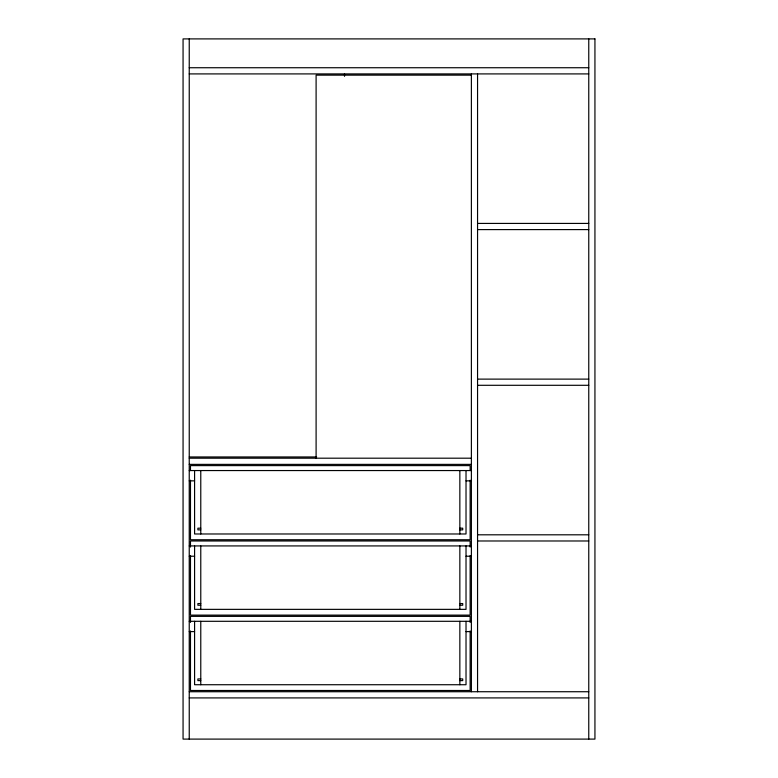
<?xml version="1.0" encoding="UTF-8"?>
<svg xmlns="http://www.w3.org/2000/svg" width="778" height="778" viewBox="0 0 778 778"><rect width="100%" height="100%" fill="white"/><g stroke="black" fill="none" stroke-linecap="round" stroke-linejoin="round"><path stroke-width="1.17" d="M189.239 67.735L588.761 67.735M189.239 73.91L588.761 73.91M471.38 75.145L316.101 75.145L316.101 458.193M477.556 223.422L588.761 223.422M477.556 229.598L588.761 229.598M477.556 379.119L588.761 379.119M477.556 385.295L588.761 385.295M189.239 456.958L316.617 456.958M189.239 458.193L471.38 458.193M189.239 464.378L471.38 464.378M189.239 470.554L471.38 470.554M189.239 480.853L194.588 480.853M466.022 480.853L471.38 480.853M200.773 528.184L197.884 528.184L197.884 529.867L200.773 529.867M459.847 528.184L462.725 528.184L462.725 529.867L459.847 529.867M477.556 534.807L588.761 534.807M477.556 540.982L588.761 540.982M189.239 545.923L471.38 545.923M189.239 556.221L194.588 556.221M466.022 556.221L471.38 556.221M200.773 603.553L197.884 603.553L197.884 605.235L200.773 605.235M459.847 603.553L462.725 603.553L462.725 605.235L459.847 605.235M189.239 621.301L471.38 621.301M189.239 631.6L194.588 631.6M466.022 631.6L471.38 631.6M200.773 678.931L197.884 678.931L197.884 680.614L200.773 680.614M459.847 678.931L462.725 678.931L462.725 680.614L459.847 680.614M189.239 691.73L588.761 691.73M189.239 697.915L588.761 697.915M588.761 38.9L588.761 739.1M477.556 73.91L477.556 691.73M471.38 73.91L471.38 691.73M470.145 470.554L470.145 465.614L190.474 465.614L190.474 470.554M470.145 480.191L470.145 539.747L190.474 539.747L190.474 480.191M470.145 547.06L470.145 540.982L190.474 540.982L190.474 547.06M470.145 555.57L470.145 615.126L190.474 615.126L190.474 555.57M470.145 622.439L470.145 616.361L190.474 616.361L190.474 622.439M470.145 630.948L470.145 690.494L190.474 690.494L190.474 630.948M466.022 470.554L466.022 533.98L194.588 533.98L194.588 470.554M466.022 545.923L466.022 609.359L194.588 609.359L194.588 545.923M466.022 621.301L466.022 684.728L194.588 684.728L194.588 621.301M459.847 470.554L459.847 533.98M459.847 545.923L459.847 609.359M459.847 621.301L459.847 684.728M344.518 73.91L344.518 76.332M200.773 470.554L200.773 533.98M200.773 545.923L200.773 609.359M200.773 621.301L200.773 684.728M189.239 38.9L189.239 739.1M594.937 38.9L183.063 38.9L183.063 739.1L594.937 739.1L594.937 38.9"/></g></svg>
